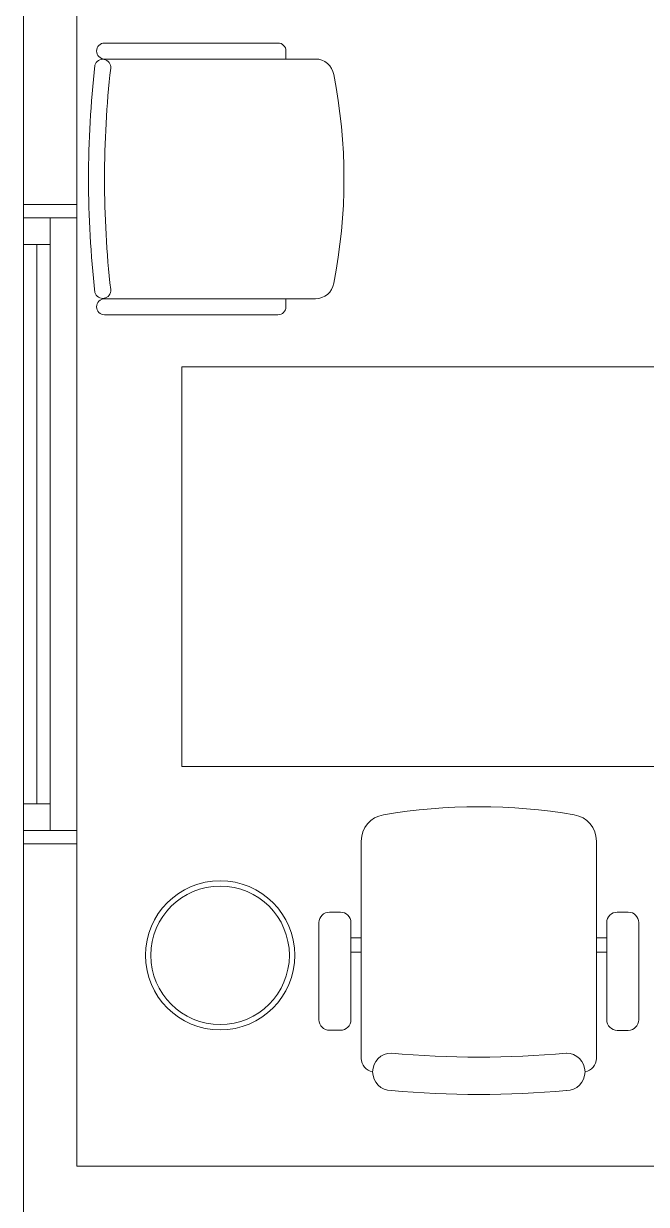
# Model space of a CAD drawing. Header units: inches. Extents: x -246178 to 57169, y -29325 to 19878.
# Drawn here: x 19598 to 20767, y -10029 to -7813 of the extents above; entities that cross this region are included whole.
import ezdxf

# ---------------------------------------------------------------- set-up
doc = ezdxf.new("R2010")
doc.units = ezdxf.units.IN
doc.header["$LTSCALE"] = 25
doc.header["$MEASUREMENT"] = 0
doc.layers.get('0').update_dxf_attribs({"color": 8})
for name, color, linetype, lineweight in [('00-Ground Floor$0$Aluminum', 251, 'Continuous', 5), ('00-Ground Floor$0$LOADING', 253, 'Continuous', 5), ('00-Ground Floor$0$NEW Wall', 166, 'Continuous', 5), ('00-Ground Floor$0$Walls', 251, 'Continuous', 5)]:
    doc.layers.add(name, color=color, linetype=linetype, lineweight=lineweight)

# ---------------------------------------------------------------- blocks, each defined once
blk = doc.blocks.new('00-Ground Floor$0$WM00001-P')
at = {"layer": '00-Ground Floor$0$LOADING'}
for radius in [0.14, 0.13]:
    blk.add_circle((0, 0), radius, dxfattribs=at)
blk = doc.blocks.new('*X63')
at = {"color": 0}
for p, q in [((5, 3), (5, 3)), ((5, 3), (5, 3)), ((5, 3), (5, 3)), ((5, 3), (5, 3)), ((5, 3), (5, 3)), ((5, 3), (5, 3)), ((5, 3), (5, 3)), ((5, 3), (5, 3)), ((5, 3), (5, 3)), ((5, 3), (5, 3)), ((5, 3), (5, 3)), ((5, 3), (5, 3)), ((5, 3), (5, 3)), ((5, 3), (5, 3)), ((5, 3), (5, 3)), ((5, 3), (5, 3)), ((5, 3), (5, 3)), ((5, 3), (5, 3)), ((5, 3), (5, 3)), ((5, 3), (5, 3)), ((5, 3), (5, 3)), ((5, 3), (5, 3)), ((5, 3), (5, 3)), ((5, 3), (5, 3)), ((5, 3), (5, 3)), ((5, 3), (5, 3)), ((5, 3), (5, 3)), ((5, 3), (5, 3)), ((5, 3), (5, 3)), ((5, 3), (5, 3)), ((5, 3), (5, 3)), ((5, 3), (5, 3)), ((5, 3), (5, 3)), ((5, 3), (5, 3)), ((5, 3), (5, 3)), ((5, 3), (5, 3)), ((5, 3), (5, 3)), ((5, 3), (5, 3)), ((5, 3), (5, 3)), ((5, 3), (5, 3)), ((5, 3), (5, 3)), ((5, 3), (5, 3)), ((5, 3), (5, 3)), ((5, 3), (5, 3)), ((5, 3), (5, 3)), ((5, 3), (5, 3)), ((5, 3), (5, 3)), ((5, 3), (5, 3)), ((5, 3), (5, 3)), ((5, 3), (5, 3)), ((5, 3), (5, 3)), ((5, 3), (5, 3)), ((5, 3), (5, 3)), ((5, 3), (5, 3)), ((5, 3), (5, 3)), ((5, 3), (5, 3)), ((5, 3), (5, 3)), ((5, 3), (5, 3)), ((5, 3), (5, 3)), ((5, 3), (5, 3)), ((5, 3), (5, 3)), ((5, 3), (5, 3)), ((5, 3), (5, 3)), ((5, 3), (5, 3)), ((5, 3), (5, 3)), ((5, 3), (5, 3)), ((6, 3), (5, 3)), ((5, 3), (5, 3)), ((6, 3), (5, 3)), ((5, 3), (5, 3)), ((6, 3), (5, 3)), ((5, 3), (5, 3)), ((6, 3), (5, 3)), ((5, 3), (5, 3)), ((5, 3), (5, 3)), ((5, 3), (5, 3)), ((5, 3), (5, 3)), ((5, 3), (5, 3)), ((5, 3), (5, 3)), ((5, 3), (5, 3)), ((5, 3), (5, 3)), ((5, 3), (5, 3)), ((5, 3), (5, 3)), ((5, 3), (5, 3)), ((5, 3), (5, 3)), ((5, 3), (5, 3)), ((5, 3), (5, 3)), ((5, 3), (5, 3)), ((5, 3), (5, 3)), ((5, 3), (5, 3)), ((5, 3), (5, 3)), ((5, 3), (5, 3)), ((5, 3), (5, 3)), ((5, 3), (5, 3)), ((5, 3), (5, 3)), ((5, 3), (5, 3)), ((6, 3), (6, 3)), ((6, 3), (6, 3)), ((6, 3), (6, 3)), ((6, 3), (6, 3)), ((6, 3), (6, 3)), ((6, 3), (6, 3)), ((6, 3), (6, 3)), ((6, 3), (6, 3)), ((6, 3), (6, 3)), ((6, 3), (6, 3)), ((6, 3), (6, 3)), ((6, 3), (6, 3)), ((6, 3), (6, 3)), ((6, 3), (6, 3)), ((6, 3), (6, 3)), ((6, 3), (6, 3)), ((6, 3), (6, 3)), ((6, 3), (6, 3)), ((6, 3), (6, 3)), ((6, 3), (6, 3)), ((6, 3), (6, 3)), ((6, 3), (6, 3)), ((6, 3), (6, 3)), ((6, 3), (6, 3)), ((6, 3), (6, 3)), ((6, 3), (6, 3)), ((6, 3), (6, 3)), ((6, 3), (6, 3)), ((6, 3), (6, 3)), ((6, 3), (6, 3)), ((6, 3), (6, 3)), ((6, 3), (6, 3)), ((6, 3), (6, 3)), ((6, 3), (6, 3)), ((6, 3), (6, 3)), ((6, 3), (6, 3)), ((6, 3), (6, 3)), ((6, 3), (6, 3)), ((6, 3), (6, 3)), ((6, 3), (6, 3)), ((6, 3), (6, 3)), ((6, 3), (6, 3)), ((6, 3), (6, 3)), ((6, 3), (6, 3)), ((6, 3), (6, 3)), ((6, 3), (6, 3)), ((6, 3), (6, 3)), ((6, 3), (6, 3)), ((6, 3), (6, 3)), ((6, 3), (6, 3)), ((6, 3), (6, 3)), ((6, 3), (6, 3)), ((6, 3), (6, 3)), ((6, 3), (6, 3)), ((6, 3), (6, 3)), ((6, 3), (6, 3)), ((6, 3), (6, 3)), ((6, 3), (6, 3)), ((6, 3), (6, 3)), ((6, 3), (6, 3)), ((6, 3), (6, 3)), ((6, 3), (6, 3)), ((6, 3), (6, 3)), ((6, 3), (6, 3)), ((6, 3), (6, 3)), ((6, 3), (6, 3)), ((6, 3), (6, 3)), ((6, 3), (6, 3)), ((6, 3), (6, 3)), ((6, 3), (6, 3)), ((6, 3), (6, 3)), ((6, 3), (6, 3)), ((6, 3), (6, 3)), ((6, 3), (6, 3)), ((6, 3), (6, 3)), ((6, 3), (6, 3)), ((6, 3), (6, 3)), ((6, 3), (6, 3)), ((6, 3), (6, 3)), ((6, 3), (6, 3)), ((6, 3), (6, 3)), ((6, 3), (6, 3)), ((6, 3), (6, 3)), ((6, 3), (6, 3)), ((6, 3), (6, 3)), ((6, 3), (6, 3)), ((6, 3), (6, 3)), ((6, 3), (6, 3)), ((6, 3), (6, 3)), ((6, 3), (6, 3)), ((6, 3), (6, 3)), ((6, 3), (6, 3)), ((6, 3), (6, 3)), ((6, 3), (6, 3)), ((6, 3), (6, 3)), ((6, 3), (6, 3)), ((6, 3), (6, 3)), ((6, 3), (6, 3)), ((6, 3), (6, 3)), ((6, 3), (6, 3)), ((6, 3), (6, 3)), ((6, 3), (6, 3)), ((6, 3), (6, 3)), ((6, 3), (6, 3)), ((6, 3), (6, 3)), ((6, 3), (6, 3)), ((6, 3), (6, 3)), ((6, 3), (6, 3)), ((6, 3), (6, 3)), ((6, 3), (6, 3)), ((6, 3), (6, 3)), ((6, 3), (6, 3)), ((6, 3), (6, 3)), ((6, 3), (6, 3)), ((6, 3), (6, 3)), ((6, 3), (6, 3)), ((6, 3), (6, 3)), ((6, 3), (6, 3)), ((6, 3), (6, 3)), ((6, 3), (6, 3)), ((6, 3), (6, 3)), ((6, 3), (6, 3)), ((6, 3), (6, 3)), ((6, 3), (6, 3)), ((6, 3), (6, 3)), ((6, 3), (6, 3)), ((6, 3), (6, 3)), ((6, 3), (6, 3)), ((6, 3), (6, 3)), ((6, 3), (6, 3)), ((6, 3), (6, 3)), ((6, 3), (6, 3)), ((6, 3), (6, 3)), ((6, 3), (6, 3)), ((6, 3), (6, 3)), ((6, 3), (6, 3)), ((6, 3), (6, 3)), ((6, 3), (6, 3)), ((6, 3), (6, 3)), ((6, 3), (6, 3)), ((6, 3), (6, 3)), ((6, 3), (6, 3)), ((6, 3), (6, 3)), ((6, 3), (6, 3)), ((6, 3), (6, 3)), ((6, 3), (6, 3)), ((6, 3), (6, 3)), ((6, 3), (6, 3)), ((6, 3), (6, 3)), ((6, 3), (6, 3)), ((6, 3), (6, 3)), ((6, 3), (6, 3)), ((6, 3), (6, 3)), ((6, 3), (6, 3)), ((6, 3), (6, 3)), ((6, 3), (6, 3)), ((6, 3), (6, 3)), ((6, 3), (6, 3)), ((6, 3), (6, 3)), ((6, 3), (6, 3)), ((6, 3), (6, 3)), ((6, 3), (6, 3)), ((6, 3), (6, 3)), ((6, 3), (6, 3)), ((6, 3), (6, 3)), ((6, 3), (6, 3)), ((6, 3), (6, 3)), ((6, 3), (6, 3)), ((6, 3), (6, 3)), ((6, 3), (6, 3)), ((6, 3), (6, 3)), ((6, 3), (6, 3)), ((6, 3), (6, 3)), ((6, 3), (6, 3)), ((6, 3), (6, 3)), ((6, 3), (6, 3)), ((6, 3), (6, 3)), ((6, 3), (6, 3)), ((6, 3), (6, 3)), ((6, 3), (6, 3)), ((6, 3), (6, 3)), ((6, 3), (6, 3)), ((6, 3), (6, 3)), ((6, 3), (6, 3)), ((6, 3), (6, 3)), ((6, 3), (6, 3)), ((6, 3), (6, 3)), ((6, 3), (6, 3)), ((6, 3), (6, 3)), ((6, 3), (6, 3)), ((6, 3), (6, 3)), ((6, 3), (6, 3)), ((6, 3), (6, 3)), ((6, 3), (6, 3)), ((6, 3), (6, 3)), ((6, 3), (6, 3)), ((6, 3), (6, 3)), ((6, 3), (6, 3)), ((6, 3), (6, 3)), ((6, 3), (6, 3)), ((6, 3), (6, 3)), ((6, 3), (6, 3)), ((6, 3), (6, 3)), ((6, 3), (6, 3)), ((6, 3), (5, 3)), ((6, 3), (5, 3)), ((6, 3), (5, 3)), ((6, 3), (5, 3)), ((6, 3), (5, 3)), ((6, 3), (6, 3)), ((6, 3), (6, 3)), ((6, 3), (6, 3)), ((6, 3), (6, 3)), ((6, 3), (6, 3)), ((6, 3), (6, 3)), ((6, 3), (6, 3)), ((6, 3), (6, 3)), ((6, 3), (6, 3)), ((6, 3), (6, 3)), ((6, 3), (6, 3)), ((6, 3), (6, 3)), ((6, 3), (6, 3)), ((6, 3), (6, 3)), ((6, 3), (6, 3)), ((6, 3), (6, 3)), ((6, 3), (6, 3)), ((6, 3), (6, 3)), ((6, 3), (6, 3)), ((6, 3), (6, 3)), ((6, 3), (6, 3)), ((6, 3), (6, 3)), ((6, 3), (6, 3)), ((6, 3), (6, 3)), ((6, 3), (6, 3)), ((6, 3), (6, 3)), ((6, 3), (6, 3)), ((6, 3), (6, 3)), ((6, 3), (6, 3)), ((6, 3), (6, 3)), ((6, 3), (6, 3)), ((6, 3), (6, 3)), ((6, 3), (6, 3)), ((6, 3), (6, 3)), ((6, 3), (6, 3)), ((6, 3), (6, 3)), ((6, 3), (6, 3)), ((6, 3), (6, 3)), ((6, 3), (6, 3)), ((6, 3), (6, 3)), ((6, 3), (6, 3)), ((6, 3), (6, 3)), ((6, 3), (6, 3)), ((6, 3), (6, 3)), ((6, 3), (6, 3)), ((6, 3), (6, 3)), ((6, 3), (6, 3)), ((6, 3), (6, 3)), ((6, 3), (6, 3)), ((6, 3), (6, 3)), ((6, 3), (6, 3)), ((6, 3), (6, 3)), ((6, 3), (6, 3)), ((6, 3), (6, 3)), ((6, 3), (6, 3)), ((6, 3), (6, 3)), ((6, 3), (6, 3)), ((6, 3), (6, 3)), ((6, 3), (6, 3)), ((6, 3), (6, 3)), ((6, 3), (6, 3)), ((6, 3), (6, 3)), ((6, 3), (6, 3)), ((6, 3), (6, 3)), ((6, 3), (6, 3)), ((6, 3), (6, 3)), ((6, 3), (6, 3)), ((6, 3), (6, 3)), ((6, 3), (6, 3)), ((6, 3), (6, 3)), ((6, 3), (6, 3)), ((6, 3), (6, 3)), ((6, 3), (6, 3)), ((6, 3), (6, 3)), ((6, 3), (6, 3)), ((6, 3), (6, 3)), ((6, 3), (6, 3)), ((6, 3), (6, 3)), ((6, 3), (6, 3)), ((6, 3), (6, 3)), ((6, 3), (6, 3)), ((6, 3), (6, 3)), ((6, 3), (6, 3)), ((6, 3), (6, 3)), ((6, 3), (6, 3)), ((6, 3), (6, 3)), ((6, 3), (6, 3)), ((6, 3), (6, 3)), ((6, 3), (6, 3)), ((6, 3), (6, 3)), ((6, 3), (6, 3)), ((6, 3), (6, 3)), ((6, 3), (6, 3)), ((6, 3), (6, 3)), ((6, 3), (6, 3)), ((6, 3), (6, 3)), ((6, 3), (6, 3)), ((6, 3), (6, 3)), ((6, 3), (6, 3)), ((6, 3), (6, 3)), ((6, 3), (6, 3)), ((6, 3), (6, 3)), ((6, 3), (6, 3)), ((6, 3), (6, 3)), ((6, 3), (6, 3)), ((6, 3), (6, 3)), ((6, 3), (6, 3)), ((6, 3), (6, 3)), ((6, 3), (6, 3)), ((6, 3), (6, 3)), ((6, 3), (6, 3)), ((6, 3), (6, 3)), ((6, 3), (6, 3)), ((6, 3), (6, 3)), ((6, 3), (6, 3)), ((6, 3), (6, 3)), ((6, 3), (6, 3)), ((6, 3), (6, 3)), ((6, 3), (6, 3)), ((6, 3), (6, 3)), ((6, 3), (6, 3)), ((6, 3), (6, 3)), ((6, 3), (6, 3)), ((6, 3), (6, 3)), ((6, 3), (6, 3)), ((6, 3), (6, 3)), ((6, 3), (6, 3)), ((6, 3), (6, 3)), ((6, 3), (6, 3)), ((6, 3), (6, 3)), ((6, 3), (6, 3)), ((6, 3), (6, 3)), ((6, 3), (6, 3)), ((6, 3), (6, 3)), ((6, 3), (6, 3)), ((6, 3), (6, 3)), ((6, 3), (6, 3)), ((6, 3), (6, 3)), ((6, 3), (6, 3)), ((6, 3), (6, 3)), ((6, 3), (6, 3)), ((6, 3), (6, 3)), ((6, 3), (6, 3)), ((6, 3), (6, 3)), ((6, 3), (6, 3)), ((6, 3), (6, 3)), ((6, 3), (6, 3)), ((6, 3), (6, 3)), ((6, 3), (6, 3)), ((6, 3), (6, 3)), ((6, 3), (6, 3)), ((6, 3), (6, 3)), ((6, 3), (6, 3)), ((6, 3), (6, 3)), ((6, 3), (6, 3)), ((6, 3), (6, 3)), ((6, 3), (6, 3)), ((6, 3), (6, 3)), ((6, 3), (6, 3)), ((6, 3), (6, 3)), ((6, 3), (6, 3)), ((6, 3), (6, 3)), ((6, 3), (6, 3)), ((6, 3), (6, 3)), ((6, 3), (6, 3)), ((6, 3), (6, 3)), ((6, 3), (6, 3)), ((6, 3), (6, 3)), ((6, 3), (6, 3)), ((6, 3), (6, 3)), ((6, 3), (6, 3)), ((6, 3), (6, 3)), ((6, 3), (6, 3)), ((6, 3), (6, 3)), ((6, 3), (6, 3)), ((6, 3), (6, 3)), ((6, 3), (6, 3)), ((6, 3), (6, 3)), ((6, 3), (6, 3)), ((6, 3), (6, 3)), ((6, 3), (6, 3)), ((6, 3), (6, 3)), ((6, 3), (6, 3)), ((6, 3), (6, 3)), ((6, 3), (6, 3)), ((6, 3), (6, 3)), ((6, 3), (6, 3)), ((6, 3), (6, 3)), ((6, 3), (6, 3)), ((6, 3), (6, 3)), ((6, 3), (6, 3)), ((6, 3), (6, 3)), ((6, 3), (6, 3)), ((6, 3), (6, 3)), ((6, 3), (6, 3)), ((6, 3), (6, 3)), ((6, 3), (6, 3)), ((6, 3), (6, 3)), ((6, 3), (6, 3)), ((6, 3), (6, 3)), ((6, 3), (6, 3)), ((6, 3), (6, 3)), ((6, 3), (6, 3)), ((6, 3), (6, 3)), ((6, 3), (6, 3)), ((6, 3), (6, 3)), ((6, 3), (6, 3)), ((6, 3), (6, 3)), ((6, 3), (6, 3)), ((6, 3), (6, 3)), ((6, 3), (6, 3)), ((6, 3), (6, 3)), ((6, 3), (6, 3)), ((6, 3), (6, 3)), ((6, 3), (6, 3)), ((6, 3), (6, 3)), ((6, 3), (6, 3)), ((6, 3), (6, 3)), ((6, 3), (6, 3)), ((6, 3), (6, 3)), ((6, 3), (6, 3)), ((6, 3), (6, 3)), ((6, 3), (6, 3)), ((6, 3), (6, 3)), ((6, 3), (6, 3)), ((6, 3), (6, 3)), ((6, 3), (6, 3)), ((6, 3), (6, 3)), ((6, 3), (6, 3)), ((6, 3), (6, 3)), ((6, 3), (6, 3)), ((6, 3), (6, 3)), ((6, 3), (6, 3)), ((6, 3), (6, 3)), ((6, 3), (6, 3)), ((6, 3), (6, 3)), ((6, 3), (6, 3)), ((6, 3), (6, 3)), ((6, 3), (6, 3)), ((6, 3), (6, 3)), ((6, 3), (6, 3)), ((6, 3), (6, 3)), ((6, 3), (6, 3)), ((6, 3), (6, 3)), ((6, 3), (6, 3)), ((6, 3), (6, 3)), ((6, 3), (6, 3)), ((6, 3), (6, 3)), ((6, 3), (6, 3)), ((6, 3), (6, 3)), ((6, 3), (6, 3)), ((6, 3), (6, 3)), ((6, 3), (6, 3)), ((6, 3), (6, 3)), ((6, 3), (6, 3)), ((6, 3), (6, 3)), ((6, 3), (6, 3)), ((6, 3), (6, 3)), ((6, 3), (6, 3)), ((6, 3), (6, 3)), ((6, 3), (6, 3)), ((6, 3), (6, 3)), ((6, 3), (6, 3)), ((6, 3), (6, 3)), ((6, 3), (6, 3)), ((6, 3), (6, 3)), ((6, 3), (6, 3)), ((6, 3), (6, 3)), ((6, 3), (6, 3)), ((6, 3), (6, 3)), ((6, 3), (6, 3)), ((6, 3), (6, 3)), ((6, 3), (6, 3)), ((6, 3), (6, 3)), ((6, 3), (6, 3)), ((6, 3), (6, 3)), ((6, 3), (6, 3)), ((6, 3), (6, 3)), ((6, 3), (6, 3)), ((6, 3), (6, 3)), ((6, 3), (6, 3)), ((6, 3), (6, 3)), ((6, 3), (6, 3)), ((6, 3), (6, 3)), ((6, 3), (6, 3)), ((6, 3), (6, 3)), ((6, 3), (6, 3)), ((6, 3), (6, 3)), ((6, 3), (6, 3)), ((6, 3), (6, 3)), ((6, 3), (6, 3)), ((6, 3), (6, 3)), ((6, 3), (6, 3)), ((6, 3), (6, 3)), ((6, 3), (6, 3)), ((6, 3), (6, 3)), ((6, 3), (6, 3)), ((6, 3), (6, 3)), ((6, 3), (6, 3)), ((6, 3), (6, 3)), ((6, 3), (6, 3)), ((6, 3), (6, 3)), ((6, 3), (6, 3)), ((6, 3), (6, 3)), ((6, 3), (6, 3)), ((6, 3), (6, 3)), ((6, 3), (6, 3)), ((6, 3), (6, 3)), ((6, 3), (6, 3)), ((6, 3), (6, 3)), ((6, 3), (6, 3)), ((6, 3), (6, 3)), ((6, 3), (6, 3)), ((6, 3), (6, 3)), ((6, 3), (6, 3)), ((6, 3), (6, 3)), ((6, 3), (6, 3))]:
    blk.add_line(p, q, dxfattribs=at)
blk = doc.blocks.new('*X64')
at = {"color": 0}
for p, q in [((13, 1), (13, 1)), ((13, 1), (13, 1)), ((13, 1), (13, 1)), ((13, 1), (13, 1)), ((13, 1), (13, 1)), ((13, 1), (13, 1)), ((13, 1), (13, 1)), ((13, 1), (13, 1)), ((13, 1), (13, 1)), ((13, 1), (13, 1)), ((13, 1), (13, 1)), ((13, 1), (13, 1)), ((13, 1), (13, 1)), ((13, 1), (13, 1)), ((13, 1), (13, 1)), ((13, 1), (14, 1)), ((13, 1), (14, 1)), ((13, 1), (14, 1)), ((13, 1), (13, 1)), ((13, 1), (13, 1)), ((13, 1), (13, 1)), ((13, 1), (13, 1)), ((13, 1), (13, 1)), ((13, 1), (13, 1)), ((13, 1), (13, 1)), ((13, 1), (13, 1)), ((13, 1), (13, 1)), ((13, 1), (13, 1)), ((13, 1), (13, 1)), ((13, 1), (13, 1)), ((13, 1), (13, 1)), ((13, 1), (13, 1)), ((13, 1), (13, 1)), ((13, 1), (13, 1)), ((13, 1), (13, 1)), ((13, 1), (13, 1)), ((13, 1), (13, 1)), ((13, 1), (13, 1)), ((13, 1), (13, 1)), ((13, 1), (13, 1)), ((13, 1), (13, 1)), ((13, 1), (13, 1)), ((13, 1), (13, 1)), ((13, 1), (13, 1)), ((13, 1), (13, 1)), ((13, 1), (13, 1)), ((13, 1), (13, 1)), ((13, 1), (13, 1)), ((13, 1), (13, 1)), ((13, 1), (13, 1)), ((13, 1), (13, 1)), ((13, 1), (13, 1)), ((13, 1), (13, 1)), ((13, 1), (13, 1)), ((13, 1), (13, 1)), ((13, 1), (13, 1)), ((13, 1), (13, 1)), ((13, 1), (13, 1)), ((13, 1), (13, 1)), ((13, 1), (13, 1)), ((13, 1), (13, 1)), ((13, 1), (13, 1)), ((13, 1), (13, 1)), ((13, 1), (13, 1)), ((13, 1), (13, 1)), ((13, 1), (13, 1)), ((13, 1), (13, 1)), ((13, 1), (13, 1)), ((13, 1), (13, 1)), ((13, 1), (13, 1)), ((13, 1), (13, 1)), ((13, 1), (13, 1)), ((13, 1), (13, 1)), ((13, 1), (13, 1)), ((13, 1), (13, 1)), ((13, 1), (13, 1)), ((13, 1), (13, 1)), ((13, 1), (13, 1)), ((13, 1), (13, 1)), ((13, 1), (13, 1)), ((13, 1), (13, 1)), ((13, 1), (13, 1)), ((13, 1), (13, 1)), ((13, 1), (13, 1)), ((13, 1), (13, 1)), ((13, 1), (13, 1)), ((13, 1), (13, 1)), ((13, 1), (13, 1)), ((13, 1), (13, 1)), ((13, 1), (13, 1)), ((13, 1), (13, 1)), ((13, 1), (13, 1)), ((13, 1), (13, 1)), ((13, 1), (13, 1)), ((13, 1), (13, 1)), ((13, 1), (13, 1)), ((13, 1), (13, 1)), ((13, 1), (13, 1)), ((13, 1), (13, 1)), ((13, 1), (13, 1)), ((13, 1), (13, 1)), ((13, 1), (13, 1)), ((13, 1), (13, 1)), ((13, 1), (13, 1)), ((13, 1), (13, 1)), ((13, 1), (13, 1)), ((13, 1), (13, 1)), ((13, 1), (13, 1)), ((13, 1), (13, 1)), ((13, 1), (13, 1)), ((13, 1), (13, 1)), ((13, 1), (13, 1)), ((13, 1), (13, 1)), ((13, 1), (13, 1)), ((13, 1), (13, 1)), ((13, 1), (13, 1)), ((13, 1), (13, 1)), ((13, 1), (13, 1)), ((13, 1), (13, 1)), ((13, 1), (13, 1)), ((13, 1), (13, 1)), ((13, 1), (13, 1)), ((13, 1), (13, 1)), ((13, 1), (14, 1)), ((13, 0), (13, 0)), ((13, 0), (13, 0)), ((13, 0), (13, 0)), ((13, 0), (13, 0)), ((13, 0), (13, 0)), ((13, 0), (13, 0)), ((13, 0), (13, 0)), ((13, 0), (13, 0)), ((13, 0), (13, 0)), ((13, 0), (13, 0)), ((13, 0), (13, 0)), ((13, 0), (13, 0)), ((13, 0), (13, 0)), ((13, 0), (13, 0)), ((13, 0), (13, 0)), ((13, 0), (13, 0)), ((13, 0), (13, 0)), ((13, 0), (13, 0)), ((13, 0), (13, 0)), ((13, 0), (13, 0)), ((13, 0), (13, 0)), ((13, 0), (13, 0)), ((13, 0), (13, 0)), ((13, 0), (13, 0)), ((13, 0), (13, 0)), ((13, 0), (13, 0)), ((13, 0), (13, 0)), ((13, 0), (13, 0)), ((13, 0), (13, 0)), ((13, 0), (13, 0)), ((13, 0), (13, 0)), ((13, 0), (13, 0)), ((13, 0), (13, 0)), ((13, 0), (13, 0)), ((13, 0), (13, 0)), ((13, 0), (13, 0)), ((13, 0), (13, 0)), ((13, 0), (13, 0)), ((13, 0), (13, 0)), ((13, 0), (13, 0)), ((13, 0), (13, 0)), ((13, 0), (13, 0)), ((13, 0), (13, 0)), ((13, 0), (13, 0)), ((13, 0), (13, 0)), ((13, 0), (13, 0)), ((13, 0), (13, 0)), ((13, 0), (13, 0)), ((13, 0), (14, 0)), ((13, 0), (14, 0)), ((13, 0), (13, 0)), ((13, 0), (14, 0)), ((14, 1), (14, 1)), ((14, 1), (14, 1)), ((14, 1), (14, 1)), ((14, 1), (14, 1)), ((14, 1), (14, 1)), ((14, 1), (14, 1)), ((14, 1), (14, 1)), ((14, 1), (14, 1)), ((14, 1), (14, 1)), ((14, 1), (14, 1)), ((14, 1), (14, 1)), ((14, 1), (14, 1)), ((14, 1), (14, 1)), ((14, 1), (14, 1)), ((14, 1), (14, 1)), ((14, 1), (14, 1)), ((14, 1), (14, 1)), ((14, 1), (14, 1)), ((14, 1), (14, 1)), ((14, 1), (14, 1)), ((14, 1), (14, 1)), ((14, 1), (14, 1)), ((14, 1), (14, 1)), ((14, 1), (14, 1)), ((14, 1), (14, 1)), ((14, 1), (14, 1)), ((14, 1), (14, 1)), ((14, 1), (14, 1)), ((14, 1), (14, 1)), ((14, 1), (14, 1)), ((14, 1), (14, 1)), ((14, 1), (14, 1)), ((14, 1), (14, 1)), ((14, 1), (14, 1)), ((14, 1), (14, 1)), ((14, 1), (14, 1)), ((14, 1), (14, 1)), ((14, 1), (14, 1)), ((14, 1), (14, 1)), ((14, 1), (14, 1)), ((14, 1), (14, 1)), ((14, 1), (14, 1)), ((14, 1), (14, 1)), ((14, 1), (14, 1)), ((14, 1), (14, 1)), ((14, 1), (14, 1)), ((14, 1), (14, 1)), ((14, 1), (14, 1)), ((14, 1), (14, 1)), ((14, 1), (14, 1)), ((14, 1), (14, 1)), ((14, 1), (14, 1)), ((14, 1), (14, 1)), ((14, 1), (14, 1)), ((14, 1), (14, 1)), ((14, 1), (14, 1)), ((14, 1), (14, 1)), ((14, 1), (14, 1)), ((14, 1), (14, 1)), ((14, 1), (14, 1)), ((14, 1), (14, 1)), ((14, 1), (14, 1)), ((14, 1), (14, 1)), ((14, 1), (14, 1)), ((14, 1), (14, 1)), ((14, 1), (14, 1)), ((14, 1), (14, 1)), ((14, 1), (14, 1)), ((14, 1), (14, 1)), ((14, 1), (14, 1)), ((14, 1), (14, 1)), ((14, 1), (14, 1)), ((14, 1), (14, 1)), ((14, 1), (14, 1)), ((14, 1), (14, 1)), ((14, 1), (14, 1)), ((14, 1), (14, 1)), ((14, 1), (14, 1)), ((14, 1), (14, 1)), ((14, 1), (14, 1)), ((14, 1), (14, 1)), ((14, 1), (14, 1)), ((14, 1), (14, 1)), ((14, 1), (14, 1)), ((14, 1), (14, 1)), ((14, 1), (14, 1)), ((14, 1), (14, 1)), ((14, 1), (14, 1)), ((14, 1), (14, 1)), ((14, 1), (14, 1)), ((14, 1), (14, 1)), ((14, 1), (14, 1)), ((14, 1), (14, 1)), ((14, 1), (14, 1)), ((14, 0), (14, 0)), ((14, 0), (14, 0)), ((14, 0), (14, 0)), ((14, 0), (14, 0)), ((14, 0), (14, 0)), ((14, 0), (14, 0)), ((14, 0), (14, 0)), ((14, 0), (14, 0)), ((14, 0), (14, 0)), ((14, 0), (14, 0)), ((14, 0), (14, 0)), ((14, 0), (14, 0)), ((14, 0), (14, 0)), ((14, 0), (14, 0)), ((14, 0), (14, 0)), ((14, 0), (14, 0)), ((14, 0), (14, 0)), ((14, 0), (14, 0)), ((14, 0), (14, 0)), ((14, 0), (14, 0)), ((14, 0), (14, 0)), ((14, 0), (14, 0)), ((14, 0), (14, 0)), ((14, 0), (14, 0)), ((14, 0), (14, 0)), ((14, 0), (14, 0)), ((14, 0), (14, 0)), ((14, 0), (14, 0)), ((14, 0), (14, 0)), ((14, 0), (14, 0)), ((14, 0), (14, 0)), ((14, 0), (14, 0)), ((14, 0), (14, 0)), ((14, 0), (14, 0)), ((14, 0), (14, 0)), ((14, 0), (14, 0)), ((14, 0), (14, 0)), ((14, 0), (14, 0)), ((14, 0), (14, 0)), ((14, 0), (14, 0)), ((14, 0), (14, 0)), ((14, 0), (14, 0)), ((14, 0), (14, 0)), ((14, 0), (14, 0)), ((14, 0), (14, 0)), ((14, 0), (14, 0)), ((14, 0), (14, 0)), ((14, 0), (14, 0)), ((13, 0), (13, 0)), ((13, 0), (14, 0)), ((13, 0), (13, 0)), ((13, 0), (14, 0)), ((13, 0), (13, 0)), ((13, 0), (14, 0)), ((13, 0), (13, 0)), ((13, 0), (13, 0)), ((13, 0), (13, 0)), ((13, 0), (13, 0)), ((13, 0), (14, 0)), ((13, 0), (13, 0)), ((13, 0), (14, 0)), ((13, 0), (13, 0)), ((13, 0), (14, 0)), ((13, 0), (13, 0)), ((13, 0), (14, 0)), ((13, 0), (13, 0)), ((13, 0), (14, 0)), ((13, 0), (13, 0)), ((13, 0), (14, 0)), ((13, 0), (13, 0)), ((13, 0), (14, 0)), ((13, 0), (13, 0)), ((13, 0), (13, 0)), ((13, 0), (13, 0)), ((13, 0), (14, 0)), ((13, 0), (13, 0)), ((13, 0), (14, 0)), ((13, 0), (13, 0)), ((13, 0), (14, 0)), ((13, 0), (13, 0)), ((13, 0), (14, 0)), ((13, 0), (13, 0)), ((13, 0), (13, 0)), ((13, 0), (13, 0)), ((13, 0), (13, 0)), ((13, 0), (13, 0)), ((13, 0), (13, 0)), ((13, 0), (13, 0)), ((13, 0), (13, 0)), ((13, 0), (13, 0)), ((13, 0), (13, 0)), ((13, 0), (13, 0)), ((13, 0), (13, 0)), ((13, 0), (13, 0)), ((13, 0), (13, 0)), ((13, 0), (13, 0)), ((13, 0), (13, 0)), ((13, 0), (13, 0)), ((13, 0), (13, 0)), ((13, 0), (13, 0)), ((13, 0), (13, 0)), ((13, 0), (13, 0)), ((13, 0), (13, 0)), ((13, 0), (13, 0)), ((13, 0), (13, 0)), ((13, 0), (13, 0)), ((13, 0), (13, 0)), ((13, 0), (13, 0)), ((13, 0), (13, 0)), ((13, 0), (13, 0)), ((13, 0), (13, 0)), ((13, 0), (13, 0)), ((13, -1), (13, -1)), ((13, -1), (13, -1)), ((13, -1), (13, -1)), ((13, -1), (13, -1)), ((13, -1), (13, -1)), ((13, -1), (14, -1)), ((13, -1), (13, -1)), ((14, 0), (14, 0)), ((14, 0), (14, 0)), ((14, 0), (14, 0)), ((14, 0), (14, 0)), ((14, 0), (14, 0)), ((14, 0), (14, 0)), ((14, 0), (14, 0)), ((14, 0), (14, 0)), ((14, 0), (14, 0)), ((14, 0), (14, 0)), ((14, 0), (14, 0)), ((14, 0), (14, 0)), ((14, 0), (14, 0)), ((14, 0), (14, 0)), ((14, 0), (14, 0)), ((13, 0), (14, 0)), ((14, 0), (14, 0)), ((14, 0), (14, 0)), ((14, 0), (14, 0)), ((14, 0), (14, 0)), ((14, 0), (14, 0)), ((14, 0), (14, 0)), ((14, 0), (14, 0)), ((14, 0), (14, 0)), ((14, 0), (14, 0)), ((14, 0), (14, 0)), ((14, 0), (14, 0)), ((14, 0), (14, 0)), ((14, 0), (14, 0)), ((14, 0), (14, 0)), ((14, 0), (14, 0)), ((14, 0), (14, 0)), ((14, 0), (14, 0)), ((14, 0), (14, 0)), ((14, 0), (14, 0)), ((14, 0), (14, 0)), ((14, 0), (14, 0)), ((14, 0), (14, 0)), ((14, 0), (14, 0)), ((14, 0), (14, 0)), ((14, 0), (14, 0)), ((14, 0), (14, 0)), ((14, 0), (14, 0)), ((14, 0), (14, 0)), ((14, 0), (14, 0)), ((14, 0), (14, 0)), ((14, 0), (14, 0)), ((14, 0), (14, 0)), ((14, 0), (14, 0)), ((14, 0), (14, 0)), ((14, -1), (14, -1)), ((14, -1), (14, -1)), ((14, -1), (14, -1)), ((14, -1), (14, -1)), ((14, -1), (14, -1))]:
    blk.add_line(p, q, dxfattribs=at)
blk = doc.blocks.new('00-Ground Floor$0$GF21018-P')
at = {"color": 0}
for p, q in [((-0.2207, 0.4756), (-0.2207, 0.0675)), ((0.2205, 0.4756), (0.2205, 0.0675)), ((-0.2806, 0.3422), (-0.2598, 0.3422)), ((0.2596, 0.3422), (0.2804, 0.3422)), ((-0.3002, 0.3226), (-0.3002, 0.14)), ((-0.2402, 0.3226), (-0.2402, 0.14)), ((0.24, 0.3226), (0.24, 0.14)), ((0.3, 0.3226), (0.3, 0.14)), ((-0.2402, 0.2937), (-0.2207, 0.2937)), ((0.2205, 0.2937), (0.24, 0.2937)), ((-0.2402, 0.2671), (-0.2207, 0.2671)), ((0.2205, 0.2671), (0.24, 0.2671)), ((-0.2806, 0.1204), (-0.2598, 0.1204)), ((0.2596, 0.1204), (0.2804, 0.1204))]:
    blk.add_line(p, q, dxfattribs=at)
for points in [[(0.24, 0.2937), (0.24, 0.2937), (0.24, 0.2937), (0.24, 0.2937), (0.24, 0.2937), (0.24, 0.2937), (0.24, 0.2937), (0.24, 0.2937), (0.24, 0.2937), (0.24, 0.2937), (0.24, 0.2937), (0.24, 0.2937), (0.24, 0.2937), (0.24, 0.2937), (0.24, 0.2937), (0.24, 0.2937), (0.24, 0.2937), (0.24, 0.2937), (0.24, 0.2937), (0.24, 0.2937), (0.24, 0.2937), (0.24, 0.2937), (0.24, 0.2937), (0.24, 0.2937), (0.24, 0.2937), (0.24, 0.2937), (0.24, 0.2937), (0.24, 0.2937), (0.24, 0.2937), (0.24, 0.2937), (0.24, 0.2937), (0.24, 0.2937), (0.24, 0.2937), (0.24, 0.2937), (0.24, 0.2937), (0.24, 0.2937), (0.24, 0.2937), (0.24, 0.2937), (0.24, 0.2937), (0.24, 0.2937), (0.24, 0.2937), (0.24, 0.2937), (0.24, 0.2937), (0.24, 0.2937), (0.24, 0.2937), (0.24, 0.2937), (0.24, 0.2937), (0.24, 0.2937), (0.24, 0.2937), (0.24, 0.2937), (0.24, 0.2937), (0.24, 0.2937), (0.24, 0.2937), (0.24, 0.2937), (0.24, 0.2937), (0.24, 0.2937), (0.24, 0.2937), (0.24, 0.2937), (0.24, 0.2937), (0.24, 0.2937), (0.24, 0.2937), (0.24, 0.2937), (0.24, 0.2937), (0.24, 0.2937), (0.24, 0.2937), (0.24, 0.2937), (0.24, 0.2937), (0.24, 0.2937), (0.24, 0.2937), (0.24, 0.2937), (0.24, 0.2937), (0.24, 0.2937), (0.24, 0.2937), (0.24, 0.2937), (0.24, 0.2937), (0.24, 0.2937), (0.24, 0.2937), (0.24, 0.2937), (0.24, 0.2937), (0.24, 0.2937), (0.24, 0.2937), (0.24, 0.2937), (0.24, 0.2937), (0.24, 0.2937), (0.24, 0.2937), (0.24, 0.2937), (0.24, 0.2937), (0.24, 0.2937), (0.24, 0.2937), (0.24, 0.2937), (0.24, 0.2937), (0.24, 0.2937), (0.24, 0.2937), (0.24, 0.2937), (0.24, 0.2937), (0.24, 0.2937), (0.24, 0.2937), (0.24, 0.2937), (0.24, 0.2937), (0.24, 0.2937), (0.24, 0.2937), (0.24, 0.2937), (0.24, 0.2937), (0.24, 0.2937), (0.24, 0.2937), (0.24, 0.2937), (0.24, 0.2937), (0.24, 0.2937), (0.24, 0.2937), (0.24, 0.2937), (0.24, 0.2937), (0.24, 0.2937), (0.24, 0.2937), (0.24, 0.2937), (0.24, 0.2937), (0.24, 0.2937), (0.24, 0.2937), (0.24, 0.2937), (0.24, 0.2937), (0.24, 0.2937), (0.24, 0.2937), (0.24, 0.2937), (0.24, 0.2937), (0.24, 0.2937), (0.24, 0.2937), (0.24, 0.2937), (0.24, 0.2937), (0.24, 0.2937), (0.24, 0.2937), (0.24, 0.2937), (0.24, 0.2937), (0.24, 0.2937), (0.24, 0.2937), (0.24, 0.2937), (0.24, 0.2937), (0.24, 0.2937), (0.24, 0.2937), (0.24, 0.2937), (0.24, 0.2937), (0.24, 0.2937), (0.24, 0.2937), (0.24, 0.2937), (0.24, 0.2937), (0.24, 0.2937), (0.24, 0.2937), (0.24, 0.2937), (0.24, 0.2937), (0.24, 0.2937), (0.24, 0.2937), (0.24, 0.2937), (0.24, 0.2937), (0.24, 0.2937), (0.24, 0.2937), (0.24, 0.2937), (0.24, 0.2937), (0.24, 0.2937), (0.24, 0.2937), (0.24, 0.2937), (0.24, 0.2937), (0.24, 0.2937), (0.24, 0.2937), (0.24, 0.2937), (0.24, 0.2937), (0.24, 0.2937), (0.24, 0.2937), (0.24, 0.2937), (0.24, 0.2937), (0.24, 0.2937), (0.24, 0.2937), (0.24, 0.2937), (0.24, 0.2937), (0.24, 0.2937), (0.24, 0.2937), (0.24, 0.2937), (0.24, 0.2937), (0.24, 0.2937), (0.24, 0.2937), (0.24, 0.2937), (0.24, 0.2937), (0.24, 0.2937), (0.24, 0.2937), (0.24, 0.2937), (0.24, 0.2937), (0.24, 0.2937), (0.24, 0.2937), (0.24, 0.2937), (0.24, 0.2937), (0.24, 0.2937), (0.24, 0.2937), (0.24, 0.2937), (0.24, 0.2937), (0.24, 0.2937), (0.24, 0.2937), (0.24, 0.2937), (0.24, 0.2937), (0.24, 0.2937), (0.24, 0.2937), (0.24, 0.2937), (0.24, 0.2937), (0.24, 0.2937), (0.24, 0.2937), (0.24, 0.2937), (0.24, 0.2937), (0.24, 0.2937), (0.24, 0.2937), (0.24, 0.2937), (0.24, 0.2937), (0.24, 0.2937), (0.24, 0.2937), (0.24, 0.2937), (0.24, 0.2937), (0.24, 0.2937), (0.24, 0.2937), (0.24, 0.2937), (0.24, 0.2937), (0.24, 0.2937), (0.24, 0.2937), (0.24, 0.2937), (0.24, 0.2937), (0.24, 0.2937), (0.24, 0.2937), (0.24, 0.2937), (0.24, 0.2937), (0.24, 0.2937), (0.24, 0.2937), (0.24, 0.2937), (0.24, 0.2937), (0.24, 0.2937), (0.24, 0.2937), (0.24, 0.2937), (0.24, 0.2937), (0.24, 0.2937), (0.24, 0.2937), (0.24, 0.2937), (0.24, 0.2937), (0.24, 0.2937), (0.24, 0.2937), (0.24, 0.2937), (0.24, 0.2937), (0.24, 0.2937), (0.24, 0.2937), (0.24, 0.2937), (0.24, 0.2937), (0.24, 0.2937), (0.24, 0.2937), (0.24, 0.2937), (0.24, 0.2937), (0.24, 0.2937), (0.24, 0.2937), (0.24, 0.2937), (0.24, 0.2937), (0.24, 0.2937), (0.24, 0.2937), (0.24, 0.2937), (0.24, 0.2937), (0.24, 0.2937), (0.24, 0.2937), (0.24, 0.2937), (0.24, 0.2937), (0.24, 0.2937), (0.24, 0.2937), (0.24, 0.2937), (0.24, 0.2937), (0.24, 0.2937), (0.24, 0.2937), (0.24, 0.2937), (0.24, 0.2937), (0.24, 0.2937), (0.24, 0.2937), (0.24, 0.2937), (0.24, 0.2937), (0.24, 0.2937), (0.24, 0.2937), (0.24, 0.2937), (0.24, 0.2937), (0.24, 0.2937), (0.24, 0.2937)], [(0.24, 0.2937), (0.24, 0.2937), (0.24, 0.2937), (0.24, 0.2937), (0.24, 0.2937), (0.24, 0.2937), (0.24, 0.2937), (0.24, 0.2937), (0.24, 0.2937), (0.24, 0.2937), (0.24, 0.2937), (0.24, 0.2937), (0.24, 0.2937), (0.24, 0.2937), (0.24, 0.2937), (0.24, 0.2937), (0.24, 0.2937), (0.24, 0.2937), (0.24, 0.2937), (0.24, 0.2937), (0.24, 0.2937), (0.24, 0.2937), (0.24, 0.2937), (0.24, 0.2937), (0.24, 0.2937), (0.24, 0.2937), (0.24, 0.2937), (0.24, 0.2937), (0.24, 0.2937), (0.24, 0.2937), (0.24, 0.2937), (0.24, 0.2937), (0.24, 0.2937), (0.24, 0.2937), (0.24, 0.2937), (0.24, 0.2937), (0.24, 0.2937), (0.24, 0.2937), (0.24, 0.2937), (0.24, 0.2937), (0.24, 0.2937), (0.24, 0.2937), (0.24, 0.2937), (0.24, 0.2937), (0.24, 0.2937), (0.24, 0.2937), (0.24, 0.2937), (0.24, 0.2937), (0.24, 0.2937), (0.24, 0.2937), (0.24, 0.2937), (0.24, 0.2937), (0.24, 0.2937), (0.24, 0.2937), (0.24, 0.2937), (0.24, 0.2937), (0.24, 0.2937), (0.24, 0.2937), (0.24, 0.2937), (0.24, 0.2937), (0.24, 0.2937), (0.24, 0.2937), (0.24, 0.2937), (0.24, 0.2937), (0.24, 0.2937), (0.24, 0.2937), (0.24, 0.2937), (0.24, 0.2937), (0.24, 0.2937), (0.24, 0.2937), (0.24, 0.2937), (0.24, 0.2937), (0.24, 0.2937), (0.24, 0.2937), (0.24, 0.2937), (0.24, 0.2937), (0.24, 0.2937), (0.24, 0.2937), (0.24, 0.2937), (0.24, 0.2937), (0.24, 0.2937), (0.24, 0.2937), (0.24, 0.2937), (0.24, 0.2937), (0.24, 0.2937), (0.24, 0.2937), (0.24, 0.2937), (0.24, 0.2937), (0.24, 0.2937), (0.24, 0.2937), (0.24, 0.2937), (0.24, 0.2937), (0.24, 0.2937), (0.24, 0.2937), (0.24, 0.2937), (0.24, 0.2937), (0.24, 0.2937), (0.24, 0.2937), (0.24, 0.2937), (0.24, 0.2937), (0.24, 0.2937), (0.24, 0.2937), (0.24, 0.2937), (0.24, 0.2937), (0.24, 0.2937), (0.24, 0.2937), (0.24, 0.2937), (0.24, 0.2937), (0.24, 0.2937), (0.24, 0.2937), (0.24, 0.2937), (0.24, 0.2937), (0.24, 0.2937), (0.24, 0.2937), (0.24, 0.2937), (0.24, 0.2937), (0.24, 0.2937), (0.24, 0.2937), (0.24, 0.2937), (0.24, 0.2937), (0.24, 0.2937), (0.24, 0.2937), (0.24, 0.2937), (0.24, 0.2937), (0.24, 0.2937), (0.24, 0.2937), (0.24, 0.2937), (0.24, 0.2937), (0.24, 0.2937), (0.24, 0.2937), (0.24, 0.2937), (0.24, 0.2937), (0.24, 0.2937), (0.24, 0.2937), (0.24, 0.2937), (0.24, 0.2937), (0.24, 0.2937), (0.24, 0.2937), (0.24, 0.2937), (0.24, 0.2937), (0.24, 0.2937), (0.24, 0.2937), (0.24, 0.2937), (0.24, 0.2937), (0.24, 0.2937), (0.24, 0.2937), (0.24, 0.2937), (0.24, 0.2937), (0.24, 0.2937), (0.24, 0.2937), (0.24, 0.2937), (0.24, 0.2937), (0.24, 0.2937), (0.24, 0.2937), (0.24, 0.2937), (0.24, 0.2937), (0.24, 0.2937), (0.24, 0.2937), (0.24, 0.2937), (0.24, 0.2937), (0.24, 0.2937), (0.24, 0.2937), (0.24, 0.2937), (0.24, 0.2937), (0.24, 0.2937), (0.24, 0.2937), (0.24, 0.2937), (0.24, 0.2937), (0.24, 0.2937), (0.24, 0.2937), (0.24, 0.2937), (0.24, 0.2937), (0.24, 0.2937), (0.24, 0.2937), (0.24, 0.2937), (0.24, 0.2937), (0.24, 0.2937), (0.24, 0.2937), (0.24, 0.2937), (0.24, 0.2937), (0.24, 0.2937), (0.24, 0.2937), (0.24, 0.2937), (0.24, 0.2937), (0.24, 0.2937), (0.24, 0.2937), (0.24, 0.2937), (0.24, 0.2937), (0.24, 0.2937), (0.24, 0.2937), (0.24, 0.2937), (0.24, 0.2937), (0.24, 0.2937), (0.24, 0.2937), (0.24, 0.2937), (0.24, 0.2937), (0.24, 0.2937), (0.24, 0.2937), (0.24, 0.2937), (0.24, 0.2937), (0.24, 0.2937), (0.24, 0.2937), (0.24, 0.2937), (0.24, 0.2937), (0.24, 0.2937), (0.24, 0.2937), (0.24, 0.2937), (0.24, 0.2937), (0.24, 0.2937), (0.24, 0.2937), (0.24, 0.2937), (0.24, 0.2937), (0.24, 0.2937), (0.24, 0.2937), (0.24, 0.2937), (0.24, 0.2937), (0.24, 0.2937), (0.24, 0.2937), (0.24, 0.2937)], [(0.24, 0.2937), (0.24, 0.2937), (0.24, 0.2937), (0.24, 0.2937), (0.24, 0.2937), (0.24, 0.2937), (0.24, 0.2937), (0.24, 0.2937), (0.24, 0.2937), (0.24, 0.2937), (0.24, 0.2937), (0.24, 0.2937), (0.24, 0.2937), (0.24, 0.2937), (0.24, 0.2937), (0.24, 0.2937), (0.24, 0.2937), (0.24, 0.2937), (0.24, 0.2937), (0.24, 0.2937), (0.24, 0.2937), (0.24, 0.2937), (0.24, 0.2937), (0.24, 0.2937), (0.24, 0.2937), (0.24, 0.2937), (0.24, 0.2937), (0.24, 0.2937), (0.24, 0.2937), (0.24, 0.2937), (0.24, 0.2937), (0.24, 0.2937), (0.24, 0.2937), (0.24, 0.2937), (0.24, 0.2937), (0.24, 0.2937), (0.24, 0.2937), (0.24, 0.2937), (0.24, 0.2937), (0.24, 0.2937), (0.24, 0.2937), (0.24, 0.2937), (0.24, 0.2937), (0.24, 0.2937), (0.24, 0.2937), (0.24, 0.2937), (0.24, 0.2937), (0.24, 0.2937), (0.24, 0.2937), (0.24, 0.2937), (0.24, 0.2937), (0.24, 0.2937), (0.24, 0.2937), (0.24, 0.2937), (0.24, 0.2937), (0.24, 0.2937), (0.24, 0.2937), (0.24, 0.2937), (0.24, 0.2937), (0.24, 0.2937), (0.24, 0.2937), (0.24, 0.2937), (0.24, 0.2937), (0.24, 0.2937), (0.24, 0.2937), (0.24, 0.2937), (0.24, 0.2937), (0.24, 0.2937), (0.24, 0.2937), (0.24, 0.2937), (0.24, 0.2937), (0.24, 0.2937), (0.24, 0.2937), (0.24, 0.2937), (0.24, 0.2937), (0.24, 0.2937), (0.24, 0.2937), (0.24, 0.2937), (0.24, 0.2937), (0.24, 0.2937), (0.24, 0.2937), (0.24, 0.2937), (0.24, 0.2937), (0.24, 0.2937), (0.24, 0.2937), (0.24, 0.2937), (0.24, 0.2937), (0.24, 0.2937), (0.24, 0.2937), (0.24, 0.2937), (0.24, 0.2937), (0.24, 0.2937), (0.24, 0.2937), (0.24, 0.2937), (0.24, 0.2937), (0.24, 0.2937), (0.24, 0.2937), (0.24, 0.2937), (0.24, 0.2937), (0.24, 0.2937), (0.24, 0.2937), (0.24, 0.2937), (0.24, 0.2937), (0.24, 0.2937), (0.24, 0.2937), (0.24, 0.2937), (0.24, 0.2937), (0.24, 0.2937), (0.24, 0.2937), (0.24, 0.2937), (0.24, 0.2937), (0.24, 0.2937), (0.24, 0.2937), (0.24, 0.2937), (0.24, 0.2937), (0.24, 0.2937), (0.24, 0.2937), (0.24, 0.2937), (0.24, 0.2937), (0.24, 0.2937), (0.24, 0.2937), (0.24, 0.2937), (0.24, 0.2937), (0.24, 0.2937), (0.24, 0.2937), (0.24, 0.2937), (0.24, 0.2937), (0.24, 0.2937), (0.24, 0.2937), (0.24, 0.2937), (0.24, 0.2937), (0.24, 0.2937), (0.24, 0.2937), (0.24, 0.2937), (0.24, 0.2937), (0.24, 0.2937), (0.24, 0.2937), (0.24, 0.2937), (0.24, 0.2937), (0.24, 0.2937), (0.24, 0.2937), (0.24, 0.2937), (0.24, 0.2937), (0.24, 0.2937), (0.24, 0.2937), (0.24, 0.2937), (0.24, 0.2937), (0.24, 0.2937), (0.24, 0.2937), (0.24, 0.2937), (0.24, 0.2937), (0.24, 0.2937), (0.24, 0.2937), (0.24, 0.2937), (0.24, 0.2937), (0.24, 0.2937), (0.24, 0.2937), (0.24, 0.2937), (0.24, 0.2937), (0.24, 0.2937), (0.24, 0.2937), (0.24, 0.2937), (0.24, 0.2937), (0.24, 0.2937), (0.24, 0.2937), (0.24, 0.2937), (0.24, 0.2937), (0.24, 0.2937), (0.24, 0.2937), (0.24, 0.2937), (0.24, 0.2937), (0.24, 0.2937), (0.24, 0.2937), (0.24, 0.2937), (0.24, 0.2937), (0.24, 0.2937), (0.24, 0.2937), (0.24, 0.2937), (0.24, 0.2937), (0.24, 0.2937), (0.24, 0.2937), (0.24, 0.2937), (0.24, 0.2937), (0.24, 0.2937), (0.24, 0.2937), (0.24, 0.2937), (0.24, 0.2937), (0.24, 0.2937), (0.24, 0.2937), (0.24, 0.2937), (0.24, 0.2937), (0.24, 0.2937), (0.24, 0.2937), (0.24, 0.2937), (0.24, 0.2937), (0.24, 0.2937), (0.24, 0.2937), (0.24, 0.2937), (0.24, 0.2937), (0.24, 0.2937), (0.24, 0.2937), (0.24, 0.2937), (0.24, 0.2937), (0.24, 0.2937), (0.24, 0.2937), (0.24, 0.2937), (0.24, 0.2937), (0.24, 0.2937), (0.24, 0.2937), (0.24, 0.2937), (0.24, 0.2937), (0.24, 0.2937), (0.24, 0.2937), (0.24, 0.2937)]]:
    blk.add_lwpolyline(points, close=True, dxfattribs=at)
for centre, radius, start, end in [((-0.0001, -0.5295), 1.0695, 80.3671, 99.6329), ((-0.1707, 0.4756), 0.05, 99.6329, 180), ((0.1705, 0.4756), 0.05, 0, 80.3671), ((-0.2806, 0.3226), 0.0196, 90, 180), ((-0.2598, 0.3226), 0.0196, 360, 90), ((0.2596, 0.3226), 0.0196, 90, 180), ((0.2804, 0.3226), 0.0196, 0, 90), ((-0.2806, 0.14), 0.0196, 180, 270), ((-0.2598, 0.14), 0.0196, 270, 360), ((0.2596, 0.14), 0.0196, 180, 270), ((0.2804, 0.14), 0.0196, 270, 0), ((-0.1957, 0.0675), 0.025, 180, 261.4721), ((-0.1643, 0.0425), 0.0351, 90, 270), ((0, 1.8467), 1.7767, 264.6946, 275.3053), ((0.1641, 0.0425), 0.0351, 270, 90), ((0.1955, 0.0675), 0.025, 278.5279, 360), ((0, 1.8314), 1.8314, 264.8532, 275.147)]:
    blk.add_arc(centre, radius, start, end, dxfattribs=at)
at = {"layer": '00-Ground Floor$0$NEW Wall', "color": 0, "linetype": 'Continuous'}
for points in [[(0.24, 0.2937), (0.24, 0.2937), (0.24, 0.2937), (0.24, 0.2937), (0.24, 0.2937), (0.24, 0.2937), (0.24, 0.2937), (0.24, 0.2937)], [(0.24, 0.2937), (0.24, 0.2937), (0.24, 0.2937), (0.24, 0.2937), (0.24, 0.2937), (0.24, 0.2937), (0.24, 0.2937)], [(0.24, 0.2937), (0.24, 0.2937), (0.24, 0.2937), (0.24, 0.2937), (0.24, 0.2937), (0.24, 0.2937), (0.24, 0.2937), (0.24, 0.2937), (0.24, 0.2937)], [(0.24, 0.2937), (0.24, 0.2937), (0.24, 0.2937), (0.24, 0.2937), (0.24, 0.2937), (0.24, 0.2937), (0.24, 0.2937), (0.24, 0.2937), (0.24, 0.2937), (0.24, 0.2937)], [(0.24, 0.2937), (0.24, 0.2937), (0.24, 0.2937), (0.24, 0.2937), (0.24, 0.2937), (0.24, 0.2937), (0.24, 0.2937), (0.24, 0.2937), (0.24, 0.2937), (0.24, 0.2937), (0.24, 0.2937), (0.24, 0.2937), (0.24, 0.2937), (0.24, 0.2937), (0.24, 0.2937)], [(0.24, 0.2937), (0.24, 0.2937), (0.24, 0.2937), (0.24, 0.2937), (0.24, 0.2937), (0.24, 0.2937), (0.24, 0.2937), (0.24, 0.2937), (0.24, 0.2937), (0.24, 0.2937)], [(0.24, 0.2937), (0.24, 0.2937), (0.24, 0.2937), (0.24, 0.2937), (0.24, 0.2937), (0.24, 0.2937), (0.24, 0.2937), (0.24, 0.2937), (0.24, 0.2937), (0.24, 0.2937)], [(0.24, 0.2937), (0.24, 0.2937), (0.24, 0.2937), (0.24, 0.2937), (0.24, 0.2937), (0.24, 0.2937), (0.24, 0.2937), (0.24, 0.2937), (0.24, 0.2937), (0.24, 0.2937)], [(0.24, 0.2937), (0.24, 0.2937), (0.24, 0.2937), (0.24, 0.2937), (0.24, 0.2937), (0.24, 0.2937), (0.24, 0.2937), (0.24, 0.2937), (0.24, 0.2937), (0.24, 0.2937), (0.24, 0.2937), (0.24, 0.2937), (0.24, 0.2937), (0.24, 0.2937), (0.24, 0.2937), (0.24, 0.2937), (0.24, 0.2937), (0.24, 0.2937)], [(0.24, 0.2937), (0.24, 0.2937), (0.24, 0.2937), (0.24, 0.2937), (0.24, 0.2937), (0.24, 0.2937), (0.24, 0.2937), (0.24, 0.2937), (0.24, 0.2937), (0.24, 0.2937), (0.24, 0.2937), (0.24, 0.2937)], [(0.24, 0.2937), (0.24, 0.2937), (0.24, 0.2937), (0.24, 0.2937), (0.24, 0.2937), (0.24, 0.2937), (0.24, 0.2937)], [(0.24, 0.2937), (0.24, 0.2937), (0.24, 0.2937), (0.24, 0.2937), (0.24, 0.2937), (0.24, 0.2937), (0.24, 0.2937), (0.24, 0.2937), (0.24, 0.2937), (0.24, 0.2937), (0.24, 0.2937), (0.24, 0.2937), (0.24, 0.2937), (0.24, 0.2937), (0.24, 0.2937), (0.24, 0.2937), (0.24, 0.2937), (0.24, 0.2937), (0.24, 0.2937), (0.24, 0.2937), (0.24, 0.2937), (0.24, 0.2937), (0.24, 0.2937), (0.24, 0.2937), (0.24, 0.2937), (0.24, 0.2937), (0.24, 0.2937), (0.24, 0.2937), (0.24, 0.2937), (0.24, 0.2937), (0.24, 0.2937), (0.24, 0.2937), (0.24, 0.2937), (0.24, 0.2937), (0.24, 0.2937), (0.24, 0.2937), (0.24, 0.2937), (0.24, 0.2937), (0.24, 0.2937), (0.24, 0.2937), (0.24, 0.2937), (0.24, 0.2937), (0.24, 0.2937), (0.24, 0.2937), (0.24, 0.2937), (0.24, 0.2937), (0.24, 0.2937), (0.24, 0.2937), (0.24, 0.2937), (0.24, 0.2937), (0.24, 0.2937), (0.24, 0.2937), (0.24, 0.2937), (0.24, 0.2937), (0.24, 0.2937), (0.24, 0.2937), (0.24, 0.2937), (0.24, 0.2937), (0.24, 0.2937), (0.24, 0.2937), (0.24, 0.2937), (0.24, 0.2937), (0.24, 0.2937), (0.24, 0.2937), (0.24, 0.2937), (0.24, 0.2937), (0.24, 0.2937), (0.24, 0.2937), (0.24, 0.2937), (0.24, 0.2937), (0.24, 0.2937), (0.24, 0.2937), (0.24, 0.2937), (0.24, 0.2937), (0.24, 0.2937), (0.24, 0.2937), (0.24, 0.2937), (0.24, 0.2937), (0.24, 0.2937), (0.24, 0.2937), (0.24, 0.2937), (0.24, 0.2937), (0.24, 0.2937), (0.24, 0.2937), (0.24, 0.2937), (0.24, 0.2937), (0.24, 0.2937), (0.24, 0.2937), (0.24, 0.2937), (0.24, 0.2937), (0.24, 0.2937), (0.24, 0.2937), (0.24, 0.2937), (0.24, 0.2937), (0.24, 0.2937), (0.24, 0.2937), (0.24, 0.2937), (0.24, 0.2937), (0.24, 0.2937), (0.24, 0.2937), (0.24, 0.2937), (0.24, 0.2937), (0.24, 0.2937), (0.24, 0.2937), (0.24, 0.2937), (0.24, 0.2937), (0.24, 0.2937), (0.24, 0.2937), (0.24, 0.2937), (0.24, 0.2937), (0.24, 0.2937)], [(0.24, 0.2937), (0.24, 0.2937), (0.24, 0.2937), (0.24, 0.2937), (0.24, 0.2937), (0.24, 0.2937), (0.24, 0.2937), (0.24, 0.2937), (0.24, 0.2937), (0.24, 0.2937), (0.24, 0.2937), (0.24, 0.2937), (0.24, 0.2937), (0.24, 0.2937), (0.24, 0.2937), (0.24, 0.2937), (0.24, 0.2937)], [(0.24, 0.2937), (0.24, 0.2937), (0.24, 0.2937), (0.24, 0.2937), (0.24, 0.2937), (0.24, 0.2937), (0.24, 0.2937), (0.24, 0.2937), (0.24, 0.2937), (0.24, 0.2937), (0.24, 0.2937), (0.24, 0.2937), (0.24, 0.2937), (0.24, 0.2937), (0.24, 0.2937), (0.24, 0.2937), (0.24, 0.2937), (0.24, 0.2937), (0.24, 0.2937), (0.24, 0.2937), (0.24, 0.2937), (0.24, 0.2937), (0.24, 0.2937), (0.24, 0.2937), (0.24, 0.2937), (0.24, 0.2937), (0.24, 0.2937), (0.24, 0.2937), (0.24, 0.2937), (0.24, 0.2937), (0.24, 0.2937), (0.24, 0.2937), (0.24, 0.2937), (0.24, 0.2937), (0.24, 0.2937), (0.24, 0.2937), (0.24, 0.2937), (0.24, 0.2937), (0.24, 0.2937), (0.24, 0.2937), (0.24, 0.2937), (0.24, 0.2937), (0.24, 0.2937), (0.24, 0.2937), (0.24, 0.2937), (0.24, 0.2937), (0.24, 0.2937), (0.24, 0.2937), (0.24, 0.2937), (0.24, 0.2937), (0.24, 0.2937), (0.24, 0.2937), (0.24, 0.2937), (0.24, 0.2937), (0.24, 0.2937), (0.24, 0.2937), (0.24, 0.2937), (0.24, 0.2937), (0.24, 0.2937), (0.24, 0.2937), (0.24, 0.2937), (0.24, 0.2937), (0.24, 0.2937), (0.24, 0.2937), (0.24, 0.2937), (0.24, 0.2937), (0.24, 0.2937), (0.24, 0.2937), (0.24, 0.2937), (0.24, 0.2937), (0.24, 0.2937), (0.24, 0.2937), (0.24, 0.2937), (0.24, 0.2937), (0.24, 0.2937), (0.24, 0.2937), (0.24, 0.2937), (0.24, 0.2937), (0.24, 0.2937), (0.24, 0.2937), (0.24, 0.2937), (0.24, 0.2937), (0.24, 0.2937), (0.24, 0.2937), (0.24, 0.2937), (0.24, 0.2937), (0.24, 0.2937), (0.24, 0.2937), (0.24, 0.2937)], [(0.24, 0.2937), (0.24, 0.2937), (0.24, 0.2937), (0.24, 0.2937), (0.24, 0.2937), (0.24, 0.2937), (0.24, 0.2937), (0.24, 0.2937), (0.24, 0.2937), (0.24, 0.2937), (0.24, 0.2937), (0.24, 0.2937), (0.24, 0.2937), (0.24, 0.2937), (0.24, 0.2937), (0.24, 0.2937), (0.24, 0.2937), (0.24, 0.2937), (0.24, 0.2937), (0.24, 0.2937), (0.24, 0.2937), (0.24, 0.2937), (0.24, 0.2937), (0.24, 0.2937), (0.24, 0.2937), (0.24, 0.2937), (0.24, 0.2937), (0.24, 0.2937), (0.24, 0.2937), (0.24, 0.2937), (0.24, 0.2937), (0.24, 0.2937), (0.24, 0.2937), (0.24, 0.2937), (0.24, 0.2937), (0.24, 0.2937), (0.24, 0.2937), (0.24, 0.2937), (0.24, 0.2937), (0.24, 0.2937), (0.24, 0.2937), (0.24, 0.2937), (0.24, 0.2937), (0.24, 0.2937), (0.24, 0.2937), (0.24, 0.2937), (0.24, 0.2937), (0.24, 0.2937), (0.24, 0.2937), (0.24, 0.2937), (0.24, 0.2937), (0.24, 0.2937), (0.24, 0.2937), (0.24, 0.2937)]]:
    blk.add_lwpolyline(points, dxfattribs=at)
at = {"color": 0}
for name, xscale, yscale, zscale in [('*X63', 8.59375e-11, 8.59375e-11, 8.59375e-11), ('*X64', 5.5e-11, 5.5e-11, 5.5e-11)]:
    blk.add_blockref(name, (0.24, 0.2937), dxfattribs=dict(at, xscale=xscale, yscale=yscale, zscale=zscale))
blk = doc.blocks.new('00-Ground Floor$0$GF21016-P')
at = {"layer": '00-Ground Floor$0$LOADING', "extrusion": (-1.24384e-09, -1.20261e-09, -1)}
for p, q in [((0.0128, 0.0179), (0.0128, 0.4136)), ((0.4628, 0.0179), (0.4628, 0.4136)), ((-0.0022, 0.3585), (0.0128, 0.3585)), ((0.4778, 0.3585), (0.4628, 0.3585)), ((-0.0172, 0.0179), (-0.0172, 0.3435)), ((0.4928, 0.0179), (0.4928, 0.3435)), ((0.4778, 0.0029), (0.4778, 0.0029))]:
    blk.add_line(p, q, dxfattribs=at)
for centre, radius, start, end in [((-0.2378, -0.5362), 1.0036, 78.7568, 101.2432), ((-0.0478, 0.4136), 0.035, 0, 80.6557), ((-0.4278, 0.4136), 0.035, 99.3443, 180), ((0.0022, 0.3435), 0.015, 0, 90), ((-0.4778, 0.3435), 0.015, 90, 180), ((-0.0284, 0.0145), 0.015, 284.3864, 95.5209), ((-0.2378, 1.8928), 1.8749, 263.6341, 276.3659), ((-0.4471, 0.0145), 0.015, 84.4791, 255.6136), ((0.0022, 0.0179), 0.015, 270, 0), ((0.0022, 0.0179), 0.015, 180, 270), ((-0.2378, 1.8734), 1.8855, 263.5119, 276.4881), ((-0.4778, 0.0179), 0.015, 270, 0), ((-0.4778, 0.0179), 0.015, 180, 270)]:
    blk.add_arc(centre, radius, start, end, dxfattribs=at)
blk = doc.blocks.new('00-Ground Floor$0$A$C37be4daf')
at = {"layer": '00-Ground Floor$0$Aluminum'}
for p, q in [((1416, 598.2), (216, 598.2)), ((241, 498.2), (241, 598.2)), ((291, 548.2), (291, 598.2)), ((1341, 548.2), (1341, 598.2)), ((1391, 498.2), (1391, 598.2)), ((291, 573.2), (1341, 573.2)), ((1391, 548.2), (241, 548.2)), ((1416, 498.2), (216, 498.2))]:
    blk.add_line(p, q, dxfattribs=at)
at = {"layer": '00-Ground Floor$0$Walls'}
for p, q in [((216, 498.2), (216, 598.2)), ((1416, 498.2), (1416, 598.2))]:
    blk.add_line(p, q, dxfattribs=at)

msp = doc.modelspace()

# ---------------------------------------------------------------- linework, layer by layer
at = {"layer": '00-Ground Floor$0$LOADING', "elevation": 0}
msp.add_lwpolyline([(21394.7, -9207.4), (21394.7, -8457.4), (19894.7, -8457.4), (19894.7, -9207.4)], close=True, dxfattribs=at)
at = {"layer": '00-Ground Floor$0$Walls'}
for p, q in [((19597.7, -10157.4, 0), (19597.7, -7537.4, 0)), ((19697.7, -9957.4, 0), (19697.7, -7547.4, 0)), ((23849.5, -9957.4, 0), (19697.7, -9957.4, 0))]:
    msp.add_line(p, q, dxfattribs=at)

# ---------------------------------------------------------------- block references
at = {"rotation": 90}
msp.add_blockref('00-Ground Floor$0$A$C37be4daf', (20196, -9568.4, 0), dxfattribs=at)
at = {"layer": '00-Ground Floor$0$LOADING', "color": 1, "extrusion": (-1.86519e-05, -4.75185e-05, 1), "xscale": 1000.000000000001, "yscale": 1000.000000000001, "zscale": -1000.000000000001, "rotation": 269.9999749024568}
msp.add_blockref('00-Ground Floor$0$GF21016-P', (19731.7, -7866.7, 0), dxfattribs=at)
at = {"layer": '00-Ground Floor$0$LOADING', "extrusion": (-2.24021e-05, -7.77426e-06, 1), "xscale": 1000, "yscale": 1000, "zscale": 1000, "rotation": 359.9985892349692}
msp.add_blockref('00-Ground Floor$0$GF21018-P', (20452.3, -9822.8, -0.4), dxfattribs=at)
at = {"layer": '00-Ground Floor$0$LOADING', "extrusion": (2.24019e-05, 2.25781e-18, -1), "xscale": -1000, "yscale": 1000, "zscale": 1000}
msp.add_blockref('00-Ground Floor$0$WM00001-P', (-19966.6, -9561.6, 0.5), dxfattribs=at)

doc.saveas('drawing.dxf')
